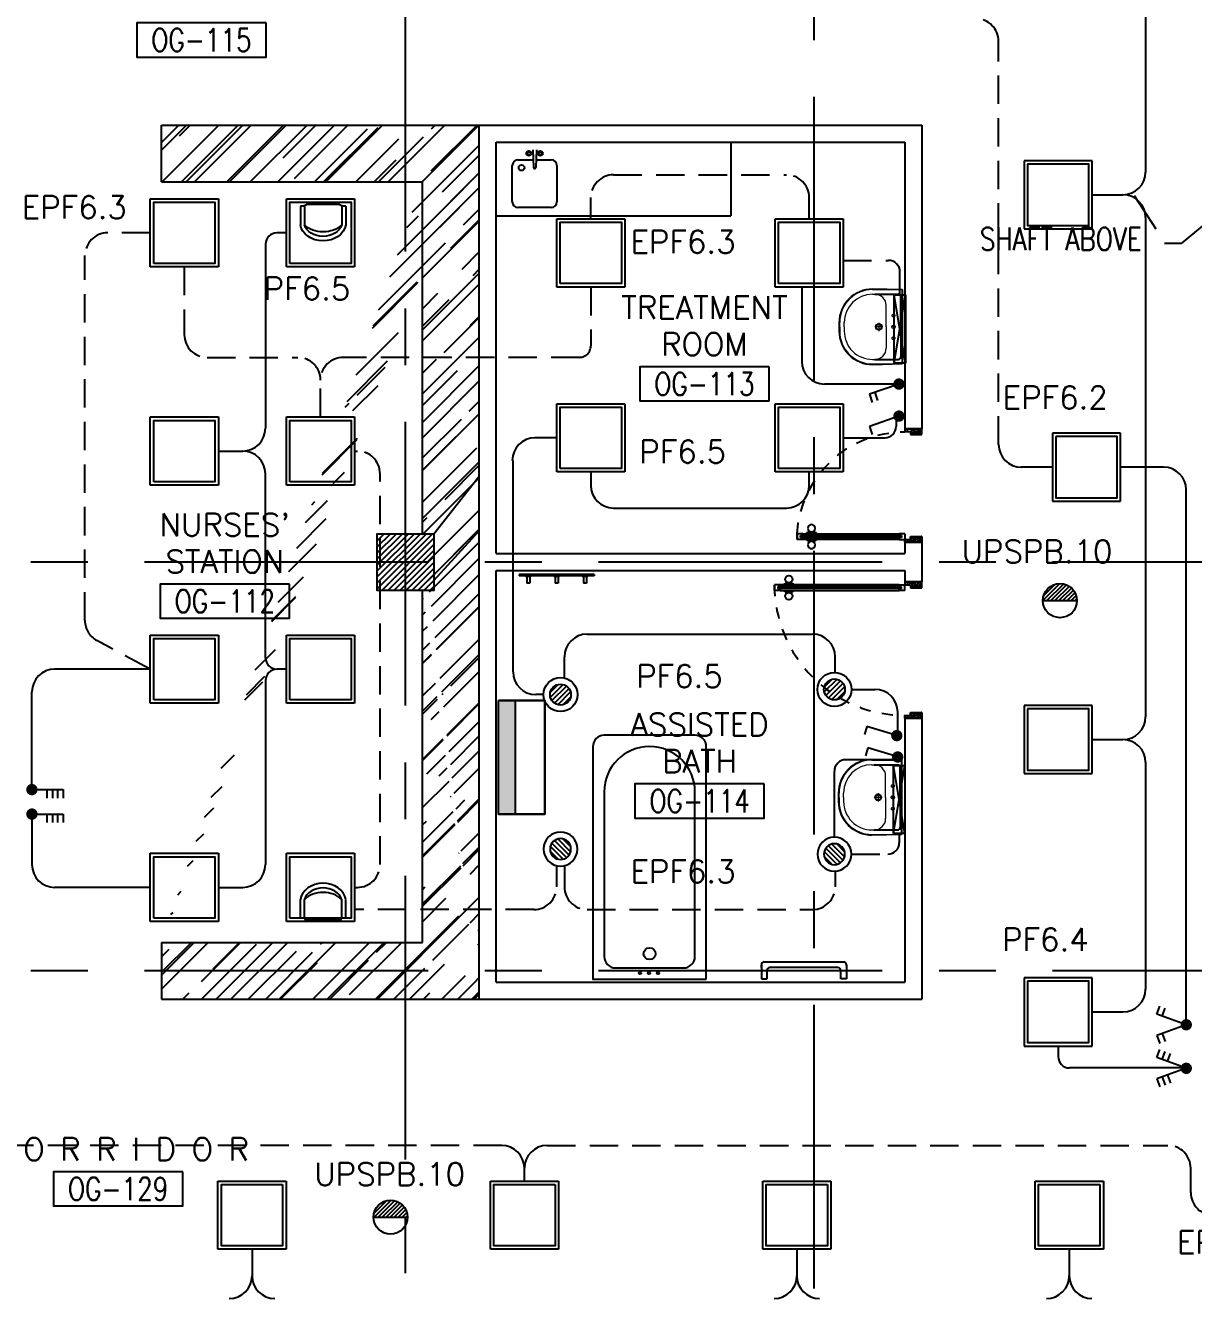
# Model space of a CAD drawing. Extents: x -0.3 to 93.5, y -1.1 to 78.4.
# Drawn here: x 65.28 to 75.57, y 13.66 to 24.88 of the extents above; entities that cross this region are included whole.
import ezdxf
from ezdxf.enums import TextEntityAlignment as Align

# ---------------------------------------------------------------- set-up
doc = ezdxf.new("R2010")
doc.units = 0
doc.header["$MEASUREMENT"] = 0
for name, pattern in [('CENTERX2', [4, 2.5, -0.5, 0.5, -0.5]), ('DASHED', [0.75, 0.5, -0.25]), ('HIDDEN', [0.375, 0.25, -0.125])]:
    doc.linetypes.add(name, pattern=pattern)
doc.layers.get('0').update_dxf_attribs({"linetype": 'CONTINUOUS'})
for name, color, linetype in [('A-FUR-ACCES', 7, 'CONTINUOUS'), ('AXES', 11, 'CENTERX2'), ('COL', 11, 'CONTINUOUS'), ('COUNTER', 11, 'CONTINUOUS'), ('DOOR', 7, 'CONTINUOUS'), ('E-CLINE', 2, 'CONTINUOUS'), ('E-HLINE', 2, 'HIDDEN'), ('E-LITE', 4, 'CONTINUOUS'), ('E-SWITCH', 4, 'CONTINUOUS'), ('E-TEXT', 4, 'CONTINUOUS'), ('E-TRXT', 4, 'CONTINUOUS'), ('EL-LITE', 4, 'CONTINUOUS'), ('FIX', 11, 'CONTINUOUS'), ('FMCHAIR', 11, 'CONTINUOUS'), ('HAT', 11, 'CONTINUOUS'), ('NON-MEDICAL', 11, 'CONTINUOUS'), ('RM-BOX', 11, 'CONTINUOUS'), ('RM-NAME', 11, 'CONTINUOUS'), ('RM-NO', 11, 'CONTINUOUS'), ('SHAFT', 11, 'CONTINUOUS'), ('WALL', 11, 'CONTINUOUS')]:
    doc.layers.add(name, color=color, linetype=linetype)
doc.styles.add('ROMANS', font='ROMANS.shx', dxfattribs={"width": 0.6})
doc.dimstyles.new('STANDARD in', dxfattribs={"dimtxt": 0.24, "dimasz": 0.1, "dimexe": 0.07, "dimexo": 0.05, "dimgap": 0.05, "dimtad": 1, "dimdec": 0, "dimlfac": 1000, "dimzin": 0, "dimdsep": 46, "dimtxsty": 'ROMANS', "dimblk": 'ARCHTICK', "dimcen": 0.05, "dimdle": 0.05, "dimclrd": 7, "dimclre": 7, "dimclrt": 2, "dimadec": 0, "dimazin": 0, "dimtfac": 1, "dimtdec": 0, "dimtmove": 2, "dimatfit": 3, "dimldrblk": 'ARCHTICK', "dimfxl": 0, "dimtolj": 1, "dimtzin": 0, "dimarcsym": 0})
pattern_1 = [(45, (-249.90383, -112.74973), (0.25455844, 0.6788225), [4.5, -0.6, 1.5, -0.3]), (45, (-249.72776, -112.36153), (-0.49426764, 0.07000357), [0.9, -0.099, 1.8, -0.225]), (45, (-249.97808, -112.46336), (0.96095812, 1.24521504), [2.4, -0.42, 1.2, -0.3])]

# ---------------------------------------------------------------- blocks, each defined once
blk = doc.blocks.new('RM1')
at = {"layer": 'RM-BOX'}
blk.add_lwpolyline([(570, -200), (-570, -200), (-570, -500), (570, -500)], close=True, dxfattribs=at)
at = {"layer": 'RM-NAME', "style": 'ROMANS'}
for tag, p in [('ROOMNAME1', (0, 324)), ('ROOMNAME2', (0, 0))]:
    blk.add_attdef(tag, text='', height=200, dxfattribs=at).set_placement(p, align=Align.MIDDLE)
at = {"layer": 'RM-NO', "style": 'ROMANS', "width": 0.8}
blk.add_attdef('ROOMNO', text='', height=200, dxfattribs=at).set_placement((0, -350), align=Align.MIDDLE)
blk = doc.blocks.new('CHR3')
for p, q in [((-0.039, 0.5), (-0.558, 0.5)), ((-0.05, 0.412), (-0.558, 0.412)), ((-0.039, 0.5), (-0.039, 0.412)), ((0, 0.362), (0, -0.362)), ((-0.05, -0.412), (-0.558, -0.412)), ((-0.039, -0.5), (-0.553, -0.5)), ((-0.039, -0.411), (-0.039, -0.5))]:
    blk.add_line(p, q)
for centre, radius, start, end in [((-0.497, 0), 0.503, 97.0495, 263.5769), ((-0.446, 0), 0.427, 105.249, 254.751), ((-0.212, 0), 0.538, 130.0756, 229.9244), ((-0.05, 0.362), 0.05, 0, 90), ((-0.05, -0.362), 0.05, 270, 0)]:
    blk.add_arc(centre, radius, start, end)
blk = doc.blocks.new('*X78')
at = {"color": 0}
for p, q in [((238729, 132663), (239216, 133150)), ((238729, 132716), (239163, 133150)), ((238729, 132769), (239110, 133150)), ((238729, 132822), (239057, 133150)), ((238729, 132875), (239004, 133150)), ((238729, 132928), (238951, 133150)), ((238729, 132981), (238898, 133150)), ((238729, 133034), (238845, 133150)), ((238729, 133087), (238791, 133150)), ((238729, 133140), (238738, 133150)), ((238769, 132650), (239229, 133110)), ((238822, 132650), (239229, 133056)), ((238875, 132650), (239229, 133003)), ((238928, 132650), (239229, 132950)), ((238981, 132650), (239229, 132897)), ((239034, 132650), (239229, 132844)), ((239087, 132650), (239229, 132791)), ((239140, 132650), (239229, 132738)), ((239193, 132650), (239229, 132685))]:
    blk.add_line(p, q, dxfattribs=at)
blk = doc.blocks.new('COL50')
at = {"layer": 'COL'}
blk.add_lwpolyline([(-250, 250), (-250, -250), (250, -250), (250, 250)], close=True, dxfattribs=at)
blk = doc.blocks.new('_ARCHTICK')
at = {"color": 0, "linetype": 'ByBlock', "const_width": 0.15}
blk.add_lwpolyline([(-0.5, -0.5), (0.5, 0.5)], dxfattribs=at)
blk = doc.blocks.new('DOOR-10')
at = {"layer": 'DOOR', "color": 0, "linetype": 'ByBlock'}
for p, q in [((-76, 1018), (-83, 1018)), ((-83, 928), (-83, 1018)), ((-26, 1100), (-76, 1100)), ((-76, 1100), (-26, 1100)), ((-76, 1050), (-76, 1100)), ((-59, 1050), (-76, 1050)), ((-43, 1070), (-59, 1070)), ((-59, 1050), (-59, 1070)), ((-43, 1050), (-43, 1070)), ((-26, 1050), (-43, 1050)), ((-26, 1050), (-26, 1100)), ((-26, 1018), (-18, 1018)), ((-18, 928), (-18, 1018)), ((-83, 1005), (-92, 1005)), ((-92, 1005), (-92, 940)), ((-83, 940), (-92, 940)), ((-83, 1005), (-83, 940)), ((-76, 928), (-83, 928)), ((-26, 928), (-18, 928)), ((-18, 1005), (-9, 1005)), ((-18, 1005), (-18, 940)), ((-18, 940), (-9, 940)), ((-9, 1005), (-9, 940)), ((-1001, 0), (-1001, 150)), ((-1001, 150), (-976, 150)), ((-1001, 150), (-1001, 0)), ((-976, 150), (-976, 100)), ((-76, 200), (-59, 200)), ((-76, 150), (-76, 200)), ((-76, 150), (-26, 150)), ((-59, 200), (-59, 180)), ((-59, 180), (-43, 180)), ((-43, 200), (-26, 200)), ((-43, 180), (-43, 200)), ((-26, 200), (-26, 150)), ((-1, 150), (-26, 150)), ((-26, 150), (-26, 100)), ((-951, 0), (-1001, 0)), ((-976, 100), (-951, 100)), ((-951, 100), (-951, 0)), ((-51, 100), (-51, 0)), ((-26, 100), (-51, 100)), ((-51, 0), (-1, 0))]:
    blk.add_line(p, q, dxfattribs=at)
at = {"layer": 'DOOR', "linetype": 'ByBlock'}
for p, q in [((-76, 1050), (-76, 200)), ((-59, 200), (-59, 1050)), ((-43, 200), (-43, 1050)), ((-26, 200), (-26, 1050))]:
    blk.add_line(p, q, dxfattribs=at)
at = {"layer": 'DOOR', "color": 9, "linetype": 'ByBlock'}
for p, q in [((-951, 0), (-1001, 114)), ((-51, 0), (-1, 114)), ((-1, 0), (-1, 150)), ((-951, 0), (-1001, 40)), ((-951, 0), (-964, 100)), ((-51, 0), (-37, 100)), ((-51, 0), (-1, 40))]:
    blk.add_line(p, q, dxfattribs=at)
at = {"layer": 'DOOR', "color": 0, "linetype": 'ByBlock'}
for centre in [(-124, 973), (23, 973)]:
    blk.add_circle(centre, 32.4, dxfattribs=at)
at = {"layer": 'DOOR', "linetype": 'HIDDEN', "ltscale": 0.5}
blk.add_arc((-23, 149), 952, 93.1482, 179.9482, dxfattribs=at)
at = {"layer": 'DOOR', "color": 9, "linetype": 'ByBlock'}
for centre, radius, start, end in [((-951, 0), 154, 103.7142, 108.8947), ((-951, 0), 134, 100.72, 111.8402), ((-51, 0), 134, 68.1598, 79.28), ((-51, 0), 154, 71.1053, 76.2858), ((-951, 0), 94.4, 90, 121.9818), ((-951, 0), 74.4, 90, 132.2236), ((-951, 0), 54.4, 90, 156.7926), ((-951, 0), 34.4, 90, 180), ((-951, 0), 14.4, 90, 180), ((-51, 0), 94.4, 58.0182, 90), ((-51, 0), 74.4, 47.7764, 90), ((-51, 0), 54.4, 23.2074, 90), ((-51, 0), 34.4, 0, 90), ((-51, 0), 14.4, 0, 90), ((-51, 0), 114, 64.0838, 77.3774)]:
    blk.add_arc(centre, radius, start, end, dxfattribs=at)
blk = doc.blocks.new('DOOR100')
at = {"layer": 'DOOR', "color": 0, "linetype": 'ByBlock'}
for p, q in [((-25, 1300), (-75, 1300)), ((-75, 1300), (-25, 1300)), ((-75, 1250), (-75, 1300)), ((-58, 1250), (-75, 1250)), ((-42, 1270), (-58, 1270)), ((-58, 1250), (-58, 1270)), ((-42, 1250), (-42, 1270)), ((-25, 1250), (-42, 1250)), ((-25, 1250), (-25, 1300)), ((-82, 1205), (-91, 1205)), ((-91, 1205), (-91, 1140)), ((-82, 1140), (-91, 1140)), ((-75, 1218), (-82, 1218)), ((-82, 1128), (-82, 1218)), ((-82, 1205), (-82, 1140)), ((-75, 1128), (-82, 1128)), ((-25, 1218), (-18, 1218)), ((-25, 1128), (-18, 1128)), ((-18, 1128), (-18, 1218)), ((-18, 1205), (-9, 1205)), ((-18, 1205), (-18, 1140)), ((-18, 1140), (-9, 1140)), ((-9, 1205), (-9, 1140)), ((-1200, 0), (-1200, 150)), ((-1200, 150), (-1175, 150)), ((-1200, 150), (-1200, 0)), ((-1175, 150), (-1175, 100)), ((-75, 200), (-58, 200)), ((-75, 150), (-75, 200)), ((-75, 150), (-25, 150)), ((-58, 200), (-58, 180)), ((-58, 180), (-42, 180)), ((-42, 200), (-25, 200)), ((-42, 180), (-42, 200)), ((-25, 200), (-25, 150)), ((0, 150), (-25, 150)), ((-25, 150), (-25, 100)), ((0, 150), (0, 0)), ((-1150, 0), (-1200, 0)), ((-1175, 100), (-1150, 100)), ((-1150, 100), (-1150, 0)), ((-50, 100), (-50, 0)), ((-25, 100), (-50, 100)), ((-50, 0), (0, 0))]:
    blk.add_line(p, q, dxfattribs=at)
at = {"layer": 'DOOR', "linetype": 'ByBlock'}
for p, q in [((-75, 1250), (-75, 200)), ((-58, 200), (-58, 1250)), ((-42, 200), (-42, 1250)), ((-25, 200), (-25, 1250)), ((0, 0), (0, 150))]:
    blk.add_line(p, q, dxfattribs=at)
at = {"layer": 'DOOR', "color": 9, "linetype": 'ByBlock'}
for p, q in [((-1150, 0), (-1200, 114)), ((-50, 0), (0, 114)), ((-1150, 0), (-1200, 40)), ((-1150, 0), (-1163, 100)), ((-50, 0), (-37, 100)), ((-50, 0), (0, 40))]:
    blk.add_line(p, q, dxfattribs=at)
at = {"layer": 'DOOR', "color": 0, "linetype": 'ByBlock'}
for centre in [(-124, 1173), (24, 1173)]:
    blk.add_circle(centre, 32.4, dxfattribs=at)
at = {"layer": 'DOOR', "linetype": 'HIDDEN', "ltscale": 0.5}
blk.add_arc((-25, 150), 1150, 90, 180.0001, dxfattribs=at)
at = {"layer": 'DOOR', "color": 9, "linetype": 'ByBlock'}
for centre, radius, start, end in [((-1150, 0), 154, 103.7142, 108.8947), ((-1150, 0), 134, 100.72, 111.8402), ((-50, 0), 134, 68.1598, 79.28), ((-50, 0), 154, 71.1053, 76.2858), ((-1150, 0), 94.4, 90, 121.9818), ((-1150, 0), 74.4, 90, 132.2236), ((-1150, 0), 54.4, 90, 156.7926), ((-1150, 0), 34.4, 90, 180), ((-1150, 0), 14.4, 90, 180), ((-50, 0), 94.4, 58.0182, 90), ((-50, 0), 74.4, 47.7764, 90), ((-50, 0), 54.4, 23.2074, 90), ((-50, 0), 34.4, 0, 90), ((-50, 0), 14.4, 0, 90), ((-50, 0), 114, 64.0838, 77.3774)]:
    blk.add_arc(centre, radius, start, end, dxfattribs=at)
blk = doc.blocks.new('BTUB1')
at = {"layer": 'FIX'}
for points in [[(-500, -25), (-500, -2075, 0.414214), (-400, -2175), (400, -2175, 0.414214), (500, -2075), (500, -25)], [(-400, -1675, 1), (400, -1675), (400, -225, 0.414214), (300, -125), (-300, -125, 0.414214), (-400, -225)]]:
    blk.add_lwpolyline(points, format="xyb", close=True, dxfattribs=at)
for centre, radius in [((-75, -81), 11), ((5, -81), 11), ((85, -81), 11), ((0, -250), 52.2)]:
    blk.add_circle(centre, radius, dxfattribs=at)
blk = doc.blocks.new('LAV-003')
at = {"layer": 'FIX', "linetype": 'Continuous', "lineweight": 20}
for p, q in [((-328, -285), (-328, -25)), ((327, -285), (327, -25)), ((0, -165), (-188, -165)), ((0, -165), (187, -165)), ((-288, -285), (-288, -265)), ((287, -285), (287, -265)), ((0, -535), (-38, -535)), ((0, -535), (37, -535)), ((0, -575), (-38, -575)), ((0, -575), (37, -575))]:
    blk.add_line(p, q, dxfattribs=at)
at = {"layer": 'FIX', "linetype": 'ByBlock'}
blk.add_line((-328, -25), (327, -25), dxfattribs=at)
at = {"layer": 'FIX', "linetype": 'ByBlock', "ltscale": 0.3}
for p, q in [((-288, -265), (-288, -60)), ((0, -35), (-262, -35)), ((0, -35), (262, -35)), ((287, -265), (287, -60))]:
    blk.add_line(p, q, dxfattribs=at)
at = {"layer": 'FIX', "lineweight": 20}
for p, q in [((-16, -101), (15, -101)), ((0, -85), (0, -116))]:
    blk.add_line(p, q, dxfattribs=at)
at = {"layer": 'FIX', "linetype": 'DASHED', "lineweight": 20, "ltscale": 0.04}
for p, q in [((0, -194), (0, -266)), ((-36, -230), (37, -230))]:
    blk.add_line(p, q, dxfattribs=at)
at = {"layer": 'FIX', "linetype": 'Continuous', "lineweight": 20}
blk.add_lwpolyline([(295, -25), (0, -25), (-328, -25), (-335, -285, 0.414214), (-38, -582), (0, -582), (37, -582, 0.414214), (334, -285), (327, -25), (0, -25)], format="xyb", dxfattribs=at)
at = {"layer": 'FIX', "linetype": 'HIDDEN', "lineweight": 20, "ltscale": 0.05}
for centre in [(-100, -101), (100, -101)]:
    blk.add_circle(centre, 12.4, dxfattribs=at)
at = {"layer": 'FIX', "lineweight": 20}
for centre, radius in [((0, -101), 15.5), ((0, -230), 29.5), ((0, -230), 22.5)]:
    blk.add_circle(centre, radius, dxfattribs=at)
at = {"layer": 'FIX', "linetype": 'ByBlock', "ltscale": 0.3}
for centre, start, end in [((-262, -60), 90, 180), ((262, -60), 0, 90)]:
    blk.add_arc(centre, 25, start, end, dxfattribs=at)
at = {"layer": 'FIX', "linetype": 'Continuous', "lineweight": 20}
for centre, radius, start, end in [((-188, -265), 100, 90, 180), ((187, -265), 100, 0, 90), ((-38, -285), 290, 180, 270), ((-38, -285), 250, 180, 270), ((37, -285), 250, 270, 0), ((37, -285), 290, 270, 0)]:
    blk.add_arc(centre, radius, start, end, dxfattribs=at)
blk = doc.blocks.new('MR20')
at = {"layer": 'E-LITE'}
for p, q in [((-300, 100), (-300, 0)), ((-300, 100), (-300, 0)), ((-300, 0), (300, 0)), ((-300, 0), (300, 0)), ((-300, 0), (300, 0)), ((-300, 0), (-300, 0)), ((300, 0), (300, 100)), ((300, 0), (300, 100)), ((300, 0), (300, 0))]:
    blk.add_line(p, q, dxfattribs=at)
at = {"layer": 'E-LITE', "color": 3}
blk.add_line((300, 100), (-300, 100), dxfattribs=at)
at = {"layer": 'E-LITE', "color": 8}
for p, q in [((300, 0), (-300, 100)), ((300, 100), (-300, 0))]:
    blk.add_line(p, q, dxfattribs=at)
blk = doc.blocks.new('L42')
at = {"layer": 'E-LITE'}
for p, q in [((0.3, 0.3), (-0.3, 0.3)), ((-0.3, 0.3), (-0.3, -0.3)), ((0.3, -0.3), (0.3, 0.3)), ((-0.3, -0.3), (0.3, -0.3))]:
    blk.add_line(p, q, dxfattribs=at)
at = {"layer": 'E-LITE', "color": 8}
blk.add_lwpolyline([(-0.27, 0.27), (-0.27, -0.27), (0.27, -0.27), (0.27, 0.27)], close=True, dxfattribs=at)
blk = doc.blocks.new('*X49')
at = {"color": 0}
for p, q in [((21548.527, 18540.142), (21548.801, 18540.415)), ((21548.529, 18539.966), (21548.977, 18540.414)), ((21548.584, 18539.845), (21549.098, 18540.359)), ((21548.672, 18539.756), (21549.187, 18540.271)), ((21548.793, 18539.7), (21549.243, 18540.15)), ((21548.966, 18539.696), (21549.246, 18539.977))]:
    blk.add_line(p, q, dxfattribs=at)
blk = doc.blocks.new('SPOT')
at = {"layer": 'E-LITE'}
for radius in [0.6, 0.369]:
    blk.add_circle((0, 0), radius, dxfattribs=at)
at = {"layer": 'E-LITE', "color": 8}
blk.add_blockref('*X49', (-21548.886, -18540.056), dxfattribs=at)
blk = doc.blocks.new('1G1W')
for p, q in [((0, 0), (0.55, 0)), ((0.55, 0), (0.55, -0.15))]:
    blk.add_line(p, q)
at = {"const_width": 0.1}
blk.add_lwpolyline([(-0.05, 0, 1), (0.05, 0, 1)], format="xyb", close=True, dxfattribs=at)
blk = doc.blocks.new('3G2W')
for p, q in [((0.329, 0.12), (0.278, 0.261)), ((0.423, 0.154), (0.372, 0.295)), ((0.517, 0.188), (0.466, 0.329)), ((0, 0), (0.517, 0.188)), ((0, 0), (0.517, -0.188)), ((0.329, -0.12), (0.278, -0.261)), ((0.423, -0.154), (0.372, -0.295)), ((0.517, -0.188), (0.466, -0.329))]:
    blk.add_line(p, q)
at = {"const_width": 0.1}
blk.add_lwpolyline([(-0.05, 0, 1), (0.05, 0, 1)], format="xyb", close=True, dxfattribs=at)
blk = doc.blocks.new('2G2W')
for p, q in [((0.423, 0.154), (0.372, 0.295)), ((0.517, 0.188), (0.466, 0.329)), ((0, 0), (0.517, 0.188)), ((0, 0), (0.517, -0.188)), ((0.423, -0.154), (0.372, -0.295)), ((0.517, -0.188), (0.466, -0.329))]:
    blk.add_line(p, q)
at = {"const_width": 0.1}
blk.add_lwpolyline([(-0.05, 0, 1), (0.05, 0, 1)], format="xyb", close=True, dxfattribs=at)
blk = doc.blocks.new('2G1W')
for p, q in [((0, 0), (0.55, 0)), ((0.45, 0), (0.45, -0.15)), ((0.55, 0), (0.55, -0.15))]:
    blk.add_line(p, q)
at = {"const_width": 0.1}
blk.add_lwpolyline([(-0.05, 0, 1), (0.05, 0, 1)], format="xyb", close=True, dxfattribs=at)
blk = doc.blocks.new('EL')
at = {"layer": 'EL-LITE'}
h = blk.add_hatch(dxfattribs=at)
h.set_pattern_fill('ANSI31', color=4, scale=0.2, style=0)
h.set_pattern_definition([(45, (587.071197, 567.777136), (-0.0176776695, 0.0176776695), [])])
h.paths.add_polyline_path([(0.15, 0, 1), (-0.15, 0)])
at = {"layer": 'EL-LITE', "color": 4}
blk.add_line((-0.15, 0), (0.15, 0), dxfattribs=at)
blk.add_circle((0, 0), 0.15, dxfattribs=at)

msp = doc.modelspace()

# ---------------------------------------------------------------- hatches: boundary and pattern name
at = {"layer": 'A-FUR-ACCES'}
msp.add_hatch(color=256, dxfattribs=at).paths.add_polyline_path([(69.4503, 17.9295), (69.6003, 17.9295), (69.6003, 18.9295), (69.4503, 18.9295)])
at = {"layer": 'COUNTER', "linetype": 'ByBlock'}
h = msp.add_hatch(dxfattribs=at)
h.set_pattern_fill('AR-RROOF', color=256, scale=0.3, angle=45, style=0)
h.set_pattern_definition(pattern_1)
h.paths.add_polyline_path([(66.4824, 24), (66.4824, 23.5), (68.6324, 23.5), (68.6324, 24)])
h.paths.add_polyline_path([(68.7824, 23.5), (68.7824, 22.5456), (69.2824, 22.5456), (69.2824, 24), (68.6324, 24), (68.6324, 23.5)])
h = msp.add_hatch(dxfattribs=at)
h.set_pattern_fill('AR-RROOF', color=256, scale=0.3, angle=45, style=0)
h.set_pattern_definition(pattern_1)
edge = h.paths.add_edge_path()
edge.add_line((68.7824, 16.8), (68.7824, 19.9))
edge.add_line((69.2824, 16.3), (69.2824, 24))
edge.add_line((66.4824, 16.8), (66.4824, 16.3))
edge.add_line((66.4824, 16.8), (68.7824, 16.8))
edge.add_line((66.4824, 16.3), (69.2824, 16.3))
edge.add_line((68.7824, 20.4), (68.7824, 23.5))
h = msp.add_hatch(dxfattribs=at)
h.set_pattern_fill('AR-RROOF', color=256, scale=0.3, angle=45, style=0)
h.set_pattern_definition(pattern_1)
h.paths.add_polyline_path([(69.2824, 20.9075), (68.8824, 20.4), (68.8824, 20.15), (69.0304, 20.15), (69.2824, 20.4247)])

# ---------------------------------------------------------------- linework, layer by layer
at = {"layer": 'A-FUR-ACCES'}
for p, q in [((70.2937, 20.0405), (69.6333, 20.0405)), ((69.6333, 20.0405), (69.6333, 20.0278)), ((70.2937, 20.0278), (69.6333, 20.0278)), ((69.6885, 20.0278), (69.6885, 20.0228)), ((69.7385, 20.0228), (69.6885, 20.0228)), ((69.7008, 20.0228), (69.7008, 19.9643)), ((69.7262, 20.0228), (69.7262, 19.9643)), ((69.7385, 20.0278), (69.7385, 20.0228)), ((69.9385, 20.0278), (69.9385, 20.0228)), ((69.9885, 20.0228), (69.9385, 20.0228)), ((69.9508, 20.0228), (69.9508, 19.9643)), ((69.9762, 20.0228), (69.9762, 19.9643)), ((69.9885, 20.0278), (69.9885, 20.0228)), ((70.1885, 20.0278), (70.1885, 20.0228)), ((70.2385, 20.0228), (70.1885, 20.0228)), ((70.2008, 20.0228), (70.2008, 19.9643)), ((70.2262, 20.0228), (70.2262, 19.9643)), ((70.2385, 20.0278), (70.2385, 20.0228)), ((70.2937, 20.0405), (70.2937, 20.0278)), ((69.7262, 19.9643), (69.7008, 19.9643)), ((69.9762, 19.9643), (69.9508, 19.9643)), ((70.2262, 19.9643), (70.2008, 19.9643)), ((69.8587, 18.9295), (69.4503, 18.9295)), ((69.6003, 17.9295), (69.6003, 18.9295)), ((69.8587, 17.9295), (69.8587, 18.9295)), ((69.4503, 17.9295), (69.8587, 17.9295)), ((71.7675, 16.5774), (71.7675, 16.6024)), ((71.7675, 16.6024), (71.7675, 16.5774)), ((71.7925, 16.6274), (72.4925, 16.6274)), ((72.5175, 16.6024), (72.5175, 16.5774)), ((71.7675, 16.5774), (71.7675, 16.4774)), ((71.8175, 16.4774), (71.8175, 16.5524)), ((72.4425, 16.5774), (71.8425, 16.5774)), ((72.4675, 16.4774), (72.4675, 16.5524)), ((72.5175, 16.5774), (72.5175, 16.4774)), ((71.7675, 16.4774), (71.8175, 16.4774)), ((72.5175, 16.4774), (72.4675, 16.4774))]:
    msp.add_line(p, q, dxfattribs=at)
for centre, start, end in [((71.7925, 16.6024), 90, 180), ((72.4925, 16.6024), 0, 90), ((71.8425, 16.5524), 90, 180), ((72.4425, 16.5524), 0, 90)]:
    msp.add_arc(centre, 0.025, start, end, dxfattribs=at)
at = {"layer": 'AXES'}
for p, q in [((68.6324, -1.1143), (68.6324, 77.6984)), ((72.2324, 5.75), (72.2324, 64.57)), ((92.8324, 20.15), (40.7424, 20.15)), ((92.8324, 16.55), (40.7424, 16.55))]:
    msp.add_line(p, q, dxfattribs=at)
at = {"layer": 'COUNTER'}
for p, q in [((66.4824, 23.5), (66.4824, 24)), ((66.4824, 24), (69.2824, 24)), ((69.2824, 16.3), (69.2824, 24)), ((66.4824, 23.5), (68.7824, 23.5)), ((68.7824, 20.4), (68.7824, 23.5)), ((68.7824, 16.8), (68.7824, 19.9)), ((66.4824, 16.8), (68.7824, 16.8)), ((66.4824, 16.8), (66.4824, 16.3)), ((66.4824, 16.3), (69.2824, 16.3))]:
    msp.add_line(p, q, dxfattribs=at)
at = {"layer": 'COUNTER', "linetype": 'ByBlock'}
for p, q in [((68.8824, 20.4), (69.2824, 20.9075)), ((68.8824, 19.9885), (69.2824, 20.4247)), ((68.7824, 20.4), (68.8824, 20.4)), ((68.8824, 20.4), (68.8824, 19.9)), ((68.8824, 19.9), (68.7824, 19.9))]:
    msp.add_line(p, q, dxfattribs=at)
at = {"layer": 'E-CLINE', "color": 4}
for p, q in [((75.1527, 25.3579), (75.1527, 23.5867)), ((75.1527, 23.1867), (75.1527, 18.7867)), ((67.3984, 22.9509), (67.3984, 21.3288)), ((72.9881, 22.504), (72.9881, 22.7085)), ((69.965, 21.2448), (69.7727, 21.2448)), ((66.9838, 21.1288), (67.1984, 21.1288)), ((67.3984, 19.3067), (67.3984, 20.9288)), ((70.265, 20.9448), (70.265, 20.8265)), ((70.465, 20.6265), (71.9886, 20.6265)), ((70.232, 19.5153), (72.2181, 19.5153)), ((70.032, 19.1288), (70.032, 19.3153)), ((72.4181, 19.1782), (72.4181, 19.3153)), ((67.3984, 19.1067), (67.3984, 17.4846)), ((75.1527, 18.3867), (75.1527, 16.3867)), ((72.9824, 17.759), (72.9824, 17.6767)), ((74.6824, 16.1867), (74.9527, 16.1867))]:
    msp.add_line(p, q, dxfattribs=at)
at = {"layer": 'E-CLINE', "color": 4, "linetype": 'ByBlock'}
for p, q in [((74.6824, 23.3867), (74.9527, 23.3867)), ((67.5838, 23.0509), (67.4984, 23.0509)), ((69.5799, 19.1827), (69.5799, 21.0448)), ((74.3324, 20.9867), (74.0575, 20.9867)), ((72.1886, 20.8265), (72.1886, 20.9448)), ((67.5838, 19.2067), (67.4984, 19.2067)), ((69.848, 18.9827), (69.7799, 18.9827)), ((74.6824, 18.5867), (74.9527, 18.5867)), ((66.9838, 17.2846), (67.1984, 17.2846)), ((69.6801, 14.6962), (69.6801, 14.8105)), ((67.2801, 14.0962), (67.2801, 13.8619)), ((72.0801, 14.0962), (72.0801, 13.8619)), ((74.4801, 14.0962), (74.4801, 13.8619))]:
    msp.add_line(p, q, dxfattribs=at)
for centre, radius, start, end in [((74.9527, 23.5867), 0.2, 270, 0), ((74.9527, 23.1867), 0.2, 0, 90), ((67.4984, 22.9509), 0.1, 90, 180), ((72.8881, 22.7085), 0.1, 0, 90), ((74.0575, 21.1867), 0.2, 180, 270), ((67.4984, 19.3067), 0.1, 180, 270), ((67.4984, 19.1067), 0.1, 90, 180), ((69.7799, 19.1827), 0.2, 180, 270), ((74.9527, 18.7867), 0.2, 270, 0), ((74.9527, 18.3867), 0.2, 0, 90), ((72.8824, 17.6767), 0.1, 270, 0), ((67.1984, 17.4846), 0.2, 270, 0), ((69.4801, 14.8105), 0.2, 0, 90), ((69.8801, 14.8105), 0.2, 90, 180), ((67.0801, 13.8619), 0.2, 270, 0), ((67.4801, 13.8619), 0.2, 180, 270), ((71.8801, 13.8619), 0.2, 270, 0), ((72.2801, 13.8619), 0.2, 180, 270), ((74.2801, 13.8619), 0.2, 270, 0), ((74.6801, 13.8619), 0.2, 180, 270)]:
    msp.add_arc(centre, radius, start, end, dxfattribs=at)
at = {"layer": 'E-CLINE', "color": 4}
for centre, start, end in [((67.1984, 21.3288), 270, 0), ((69.7727, 21.0448), 90, 180), ((67.1984, 20.9288), 0, 90), ((70.465, 20.8265), 180, 270), ((71.9886, 20.8265), 270, 0), ((70.232, 19.3153), 90, 180), ((72.2181, 19.3153), 0, 90), ((74.9527, 16.3867), 270, 0)]:
    msp.add_arc(centre, 0.2, start, end, dxfattribs=at)
at = {"layer": 'E-HLINE', "color": 4}
for p, q in [((73.8575, 21.1867), (73.8575, 24.7377)), ((70.465, 23.5622), (71.9886, 23.5622)), ((70.265, 23.1738), (70.265, 23.3622)), ((72.1886, 23.1738), (72.1886, 23.3622)), ((66.3838, 23.0509), (66.0082, 23.0509)), ((65.8082, 19.6359), (65.8082, 22.8509)), ((72.4886, 22.8085), (72.8881, 22.8085)), ((66.6838, 22.7509), (66.6838, 22.1542)), ((70.265, 22.5738), (70.265, 22.0542)), ((66.8838, 21.9542), (67.6838, 21.9542)), ((70.165, 21.9542), (68.0838, 21.9542)), ((67.8838, 21.4288), (67.8838, 21.7542)), ((68.1838, 21.1288), (68.208, 21.1288)), ((68.408, 17.4846), (68.408, 20.9288)), ((66.3838, 19.2067), (65.9134, 19.4598)), ((72.561, 17.5767), (72.8824, 17.5767)), ((69.9639, 17.4762), (69.9639, 17.2897)), ((70.032, 17.4762), (70.032, 17.2897)), ((72.4181, 17.4268), (72.4181, 17.2897)), ((68.1838, 17.2846), (68.208, 17.2846)), ((69.7639, 17.0897), (68.1838, 17.0897)), ((70.232, 17.0897), (72.2181, 17.0897)), ((69.4801, 15.0105), (62.6801, 15.0105)), ((69.8801, 15.0105), (75.3497, 15.0105)), ((75.5497, 14.5962), (75.5497, 14.8105))]:
    msp.add_line(p, q, dxfattribs=at)
for centre, radius, start, end in [((73.6575, 24.7377), 0.2, 0, 90), ((70.465, 23.3622), 0.2, 90, 180), ((71.9886, 23.3622), 0.2, 0, 90), ((66.0082, 22.8509), 0.2, 90, 180), ((66.8838, 22.1542), 0.2, 180, 270), ((70.165, 22.0542), 0.1, 270, 0), ((67.6838, 21.7542), 0.2, 0, 90), ((68.0838, 21.7542), 0.2, 90, 180), ((68.208, 20.9288), 0.2, 0, 90), ((66.0082, 19.6359), 0.2, 180, 241.71553), ((68.208, 17.4846), 0.2, 270, 0), ((69.7639, 17.2897), 0.2, 270, 0), ((70.232, 17.2897), 0.2, 180, 270), ((72.2181, 17.2897), 0.2, 270, 0), ((75.3497, 14.8105), 0.2, 0, 90), ((75.7497, 14.5962), 0.2, 180, 270)]:
    msp.add_arc(centre, radius, start, end, dxfattribs=at)
at = {"layer": 'E-SWITCH', "color": 4}
for p, q in [((75.0517, 23.3795), (75.2423, 23.086)), ((72.9795, 21.4365), (72.7198, 21.3461)), ((72.9545, 21.4365), (72.9545, 21.3448)), ((72.7198, 21.3461), (72.7444, 21.2753)), ((72.4886, 21.2448), (72.8545, 21.2448)), ((75.3106, 20.9867), (74.9324, 20.9867)), ((75.5106, 16.0989), (75.5106, 20.7867)), ((66.3838, 19.2067), (65.541, 19.2067)), ((65.341, 18.1707), (65.341, 19.0067)), ((72.561, 19.0283), (72.7683, 19.0283)), ((72.9683, 18.6385), (72.9683, 18.8283)), ((72.961, 18.4094), (72.511, 18.4094)), ((72.411, 17.7267), (72.411, 18.3094)), ((65.341, 18.1457), (65.616, 18.1457)), ((65.4736, 18.1457), (65.4736, 18.0707)), ((65.5222, 18.1457), (65.5222, 18.0707)), ((65.5674, 18.1457), (65.5674, 18.0707)), ((65.616, 18.1457), (65.616, 18.0707)), ((65.341, 17.9301), (65.616, 17.9301)), ((65.341, 17.9051), (65.341, 17.4846)), ((65.4736, 17.9301), (65.4736, 17.8551)), ((65.5222, 17.9301), (65.5222, 17.8551)), ((65.5674, 17.9301), (65.5674, 17.8551)), ((65.616, 17.9301), (65.616, 17.8551)), ((66.3838, 17.2846), (65.541, 17.2846)), ((74.3824, 15.8867), (74.3824, 15.7934)), ((75.5106, 15.6934), (74.4824, 15.6934))]:
    msp.add_line(p, q, dxfattribs=at)
at = {"layer": 'E-SWITCH', "linetype": 'ByBlock', "ltscale": 0.3}
for p, q in [((72.1233, 22.5738), (72.1233, 21.9189)), ((72.9795, 21.7189), (72.3233, 21.7189))]:
    msp.add_line(p, q, dxfattribs=at)
at = {"layer": 'E-SWITCH', "color": 4, "const_width": 0.05}
for points in [[(73.0031, 21.4447, -1), (72.9559, 21.4283, -1)], [(65.316, 18.1457, 1), (65.366, 18.1457, 1)], [(65.316, 17.9301, 1), (65.366, 17.9301, 1)]]:
    msp.add_lwpolyline(points, format="xyb", close=True, dxfattribs=at)
at = {"layer": 'E-SWITCH', "linetype": 'ByBlock', "ltscale": 0.3}
msp.add_arc((72.3233, 21.9189), 0.2, 180, 270, dxfattribs=at)
at = {"layer": 'E-SWITCH', "color": 4}
for centre, radius, start, end in [((72.8545, 21.3448), 0.1, 270, 0), ((75.3106, 20.7867), 0.2, 0, 90), ((65.541, 19.0067), 0.2, 90, 180), ((72.7683, 18.8283), 0.2, 0, 90), ((72.511, 18.3094), 0.1, 90, 180), ((65.541, 17.4846), 0.2, 180, 270), ((74.4824, 15.7934), 0.1, 180, 270)]:
    msp.add_arc(centre, radius, start, end, dxfattribs=at)
at = {"layer": 'FIX', "linetype": 'ByBlock', "ltscale": 0.3}
msp.add_lwpolyline([(69.4503, 18.9295), (69.8587, 18.9295), (69.8587, 17.9295), (69.4503, 17.9295)], close=True, dxfattribs=at)
at = {"layer": 'NON-MEDICAL'}
for p, q in [((69.7532, 23.7822), (69.7592, 23.6269)), ((69.7852, 23.7822), (69.7792, 23.6269)), ((71.4978, 23.85), (71.4978, 23.2)), ((69.6227, 23.694), (69.7592, 23.694)), ((69.7792, 23.694), (69.9157, 23.694)), ((69.5729, 23.323), (69.5729, 23.6441)), ((69.9655, 23.6441), (69.9655, 23.323)), ((69.9157, 23.2731), (69.6227, 23.2731)), ((69.4324, 23.2), (71.4978, 23.2))]:
    msp.add_line(p, q, dxfattribs=at)
for centre, radius in [((69.7194, 23.7511), 0.0217), ((69.7194, 23.7511), 0.014), ((69.819, 23.7511), 0.0217), ((69.819, 23.7511), 0.014), ((69.6548, 23.6245), 0.0255)]:
    msp.add_circle(centre, radius, dxfattribs=at)
for centre, radius, start, end in [((69.6227, 23.6441), 0.0499, 90, 180), ((69.9157, 23.6441), 0.0499, 0, 90), ((69.7692, 23.6269), 0.00997, 180, 0), ((69.6227, 23.323), 0.0499, 180, 270), ((69.9157, 23.323), 0.0499, 270, 0)]:
    msp.add_arc(centre, radius, start, end, dxfattribs=at)
at = {"layer": 'WALL'}
for p, q in [((69.2824, 24), (73.1824, 24)), ((69.2824, 16.3), (69.2824, 24)), ((69.2824, 22.85), (69.2824, 24)), ((73.1824, 24), (73.1824, 21.325)), ((69.4324, 23.85), (73.0324, 23.85)), ((69.4324, 20.225), (69.4324, 23.85)), ((73.0324, 23.85), (73.0324, 21.325)), ((73.0324, 21.325), (73.1824, 21.325)), ((73.0324, 20.325), (73.1824, 20.325)), ((73.0324, 20.325), (73.0324, 20.225)), ((73.1824, 20.325), (73.1824, 19.975)), ((69.4324, 20.225), (73.0324, 20.225)), ((69.4324, 16.45), (69.4324, 20.075)), ((69.4324, 20.075), (73.0324, 20.075)), ((73.0324, 20.075), (73.0324, 19.975)), ((73.0324, 19.975), (73.1824, 19.975)), ((73.0324, 18.775), (73.1824, 18.775)), ((73.0324, 18.775), (73.0324, 16.45)), ((73.1824, 18.775), (73.1824, 16.3)), ((69.4324, 16.45), (73.0324, 16.45)), ((69.2824, 16.3), (73.1824, 16.3))]:
    msp.add_line(p, q, dxfattribs=at)
at = {"layer": 'WALL', "linetype": 'ByBlock', "ltscale": 0.3}
msp.add_lwpolyline([(68.3824, 20.4), (68.8824, 20.4), (68.8824, 19.9), (68.3824, 19.9)], close=True, dxfattribs=at)

# ---------------------------------------------------------------- block references
at = {"layer": 'COL', "xscale": -0.0009999999892897904, "yscale": 0.000999999996565748, "zscale": 0.001}
msp.add_blockref('COL50', (68.6324, 20.15), dxfattribs=at)
at = {"layer": 'DOOR', "color": 0, "linetype": 'ByBlock', "ltscale": 0.3, "xscale": -0.000999999996565748, "yscale": 0.000999999996565748, "zscale": 0.001, "rotation": 90}
msp.add_blockref('DOOR-10', (73.1824, 20.3243), dxfattribs=at)
at = {"layer": 'DOOR', "color": 0, "linetype": 'ByBlock', "xscale": 0.000999999996565748, "yscale": 0.000999999996565748, "zscale": 0.001, "rotation": 90}
msp.add_blockref('DOOR100', (73.1824, 19.975), dxfattribs=at)
at = {"layer": 'E-CLINE', "color": 4, "xscale": -0.0009999999892897904, "yscale": 0.0009999999892897904, "zscale": 0.001, "rotation": 90}
for p in [(73.0381, 22.204), (73.0324, 18.059)]:
    msp.add_blockref('MR20', p, dxfattribs=at)
at = {"layer": 'E-LITE'}
for name, p in [('L42', (74.3824, 23.3867)), ('L42', (74.6324, 20.9867)), ('EL', (74.398, 19.8106)), ('L42', (74.3824, 18.5867)), ('L42', (74.3824, 16.1867)), ('EL', (68.5004, 14.3788))]:
    msp.add_blockref(name, p, dxfattribs=at)
at = {"layer": 'E-LITE', "xscale": -1, "rotation": 180}
for p in [(66.6838, 23.0509), (67.8838, 23.0509), (70.265, 22.8738), (72.1886, 22.8738), (70.265, 21.2448), (72.1886, 21.2448), (66.6838, 21.1288), (67.8838, 21.1288), (66.6838, 19.2067), (67.8838, 19.2067), (66.6838, 17.2846), (67.8838, 17.2846)]:
    msp.add_blockref('L42', p, dxfattribs=at)
at = {"layer": 'E-LITE', "xscale": 0.25, "yscale": 0.25, "zscale": 0.25}
for p in [(69.998, 18.9827), (72.411, 19.0283)]:
    msp.add_blockref('SPOT', p, dxfattribs=at)
at = {"layer": 'E-LITE', "xscale": -0.25, "yscale": 0.25, "zscale": 0.25, "rotation": 180}
for p in [(69.998, 17.6223), (72.411, 17.5767)]:
    msp.add_blockref('SPOT', p, dxfattribs=at)
at = {"layer": 'E-LITE', "xscale": -1}
for p in [(67.2801, 14.3962), (69.6801, 14.3962), (72.0801, 14.3962), (74.4801, 14.3962)]:
    msp.add_blockref('L42', p, dxfattribs=at)
at = {"layer": 'E-SWITCH', "color": 4, "yscale": 0.5, "zscale": 0.5}
for name, p, xscale, rotation in [('2G1W', (72.9795, 21.7189), -0.5, 19.17206285386624), ('1G1W', (72.9607, 18.6212), -0.4999999999730156, 342.986884783591), ('1G1W', (72.9683, 18.4333), -0.4999999999730156, 342.986884783591), ('2G2W', (75.5106, 16.0739), 0.5, 180), ('3G2W', (75.5106, 15.6904), 0.5, 180)]:
    msp.add_blockref(name, p, dxfattribs=dict(at, xscale=xscale, rotation=rotation))
at = {"layer": 'FIX', "yscale": 0.000999999996565748, "zscale": 0.001}
for name, p, xscale, rotation in [('LAV-003', (73.0324, 22.2226), 0.000999999996565748, 270), ('BTUB1', (70.7824, 16.45), 0.0009999999892897904, 180)]:
    msp.add_blockref(name, p, dxfattribs=dict(at, xscale=xscale, rotation=rotation))
at = {"layer": 'FIX', "linetype": 'ByBlock', "ltscale": 0.3, "xscale": 0.000999999996565748, "yscale": 0.000999999996565748, "zscale": 0.001, "rotation": 270}
msp.add_blockref('LAV-003', (73.0266, 18.0775), dxfattribs=at)
at = {"layer": 'FMCHAIR', "yscale": 0.4000000000014552, "zscale": 0.36, "rotation": 270}
for p, xscale in [((67.9058, 23.2997), -0.319999999999709), ((67.9058, 17.0003), 0.319999999999709)]:
    msp.add_blockref('CHR3', p, dxfattribs=dict(at, xscale=xscale))
at = {"layer": 'HAT', "xscale": 0.0009999999892897904, "yscale": 0.000999999996565748, "zscale": 0.001}
msp.add_blockref('*X78', (-170.3462, -112.7497), dxfattribs=at)
at = {"layer": 'RM-NAME', "xscale": 0.0009999999892897904, "yscale": 0.000999999996565748, "zscale": 0.001}
for p, values in [((66.8345, 25.1001), {'ROOMNO': 'OG-115', 'ROOMNAME2': 'C O R R I D O R'}), ((71.266, 22.0697), {'ROOMNO': 'OG-113', 'ROOMNAME2': 'ROOM', 'ROOMNAME1': 'TREATMENT'}), ((67.0409, 20.1556), {'ROOMNO': 'OG-112', 'ROOMNAME2': 'STATION', 'ROOMNAME1': "NURSES'"}), ((71.2235, 18.3955), {'ROOMNO': 'OG-114', 'ROOMNAME2': 'BATH', 'ROOMNAME1': 'ASSISTED'}), ((66.1004, 14.9777), {'ROOMNO': 'OG-129', 'ROOMNAME2': 'C O R R I D O R'})]:
    msp.add_blockref('RM1', p, dxfattribs=at).add_auto_attribs(values)

# ---------------------------------------------------------------- texts
at = {"layer": 'E-TEXT', "color": 4, "style": 'ROMANS'}
for s, p in [(' EPF6.3', (65.1146, 23.1761)), (' EPF6.3', (70.4777, 22.872)), (' PF6.5', (67.2463, 22.4598)), (' EPF6.2', (73.7563, 21.4999)), (' PF6.5', (70.556, 21.0231)), (' PF6.5', (70.5273, 19.0459)), (' EPF6.3', (70.4777, 17.3251)), (' PF6.4', (73.7513, 16.7249)), (' EPF6.4', (75.2914, 14.0586))]:
    msp.add_text(s, height=0.2, dxfattribs=at).set_placement(p)
at = {"layer": 'E-TRXT', "color": 4, "style": 'ROMANS'}
for p in [(73.5321, 20.1445), (67.8289, 14.6581)]:
    msp.add_text('UPSPB.10', height=0.2, dxfattribs=at).set_placement(p)
at = {"layer": 'SHAFT', "color": 4, "style": 'ROMANS', "width": 0.8}
msp.add_text('SHAFT ABOVE', height=0.2, dxfattribs=at).set_placement((74.4057, 22.9971), align=Align.MIDDLE)

# ---------------------------------------------------------------- leaders
at = {"layer": 'SHAFT', "color": 6, "linetype": 'ByBlock', "ltscale": 0.3}
msp.add_leader([(76.4224, 23.75), (75.467, 22.9584), (75.3193, 22.9584)], dimstyle='STANDARD in', dxfattribs=at)

doc.saveas('drawing.dxf')
